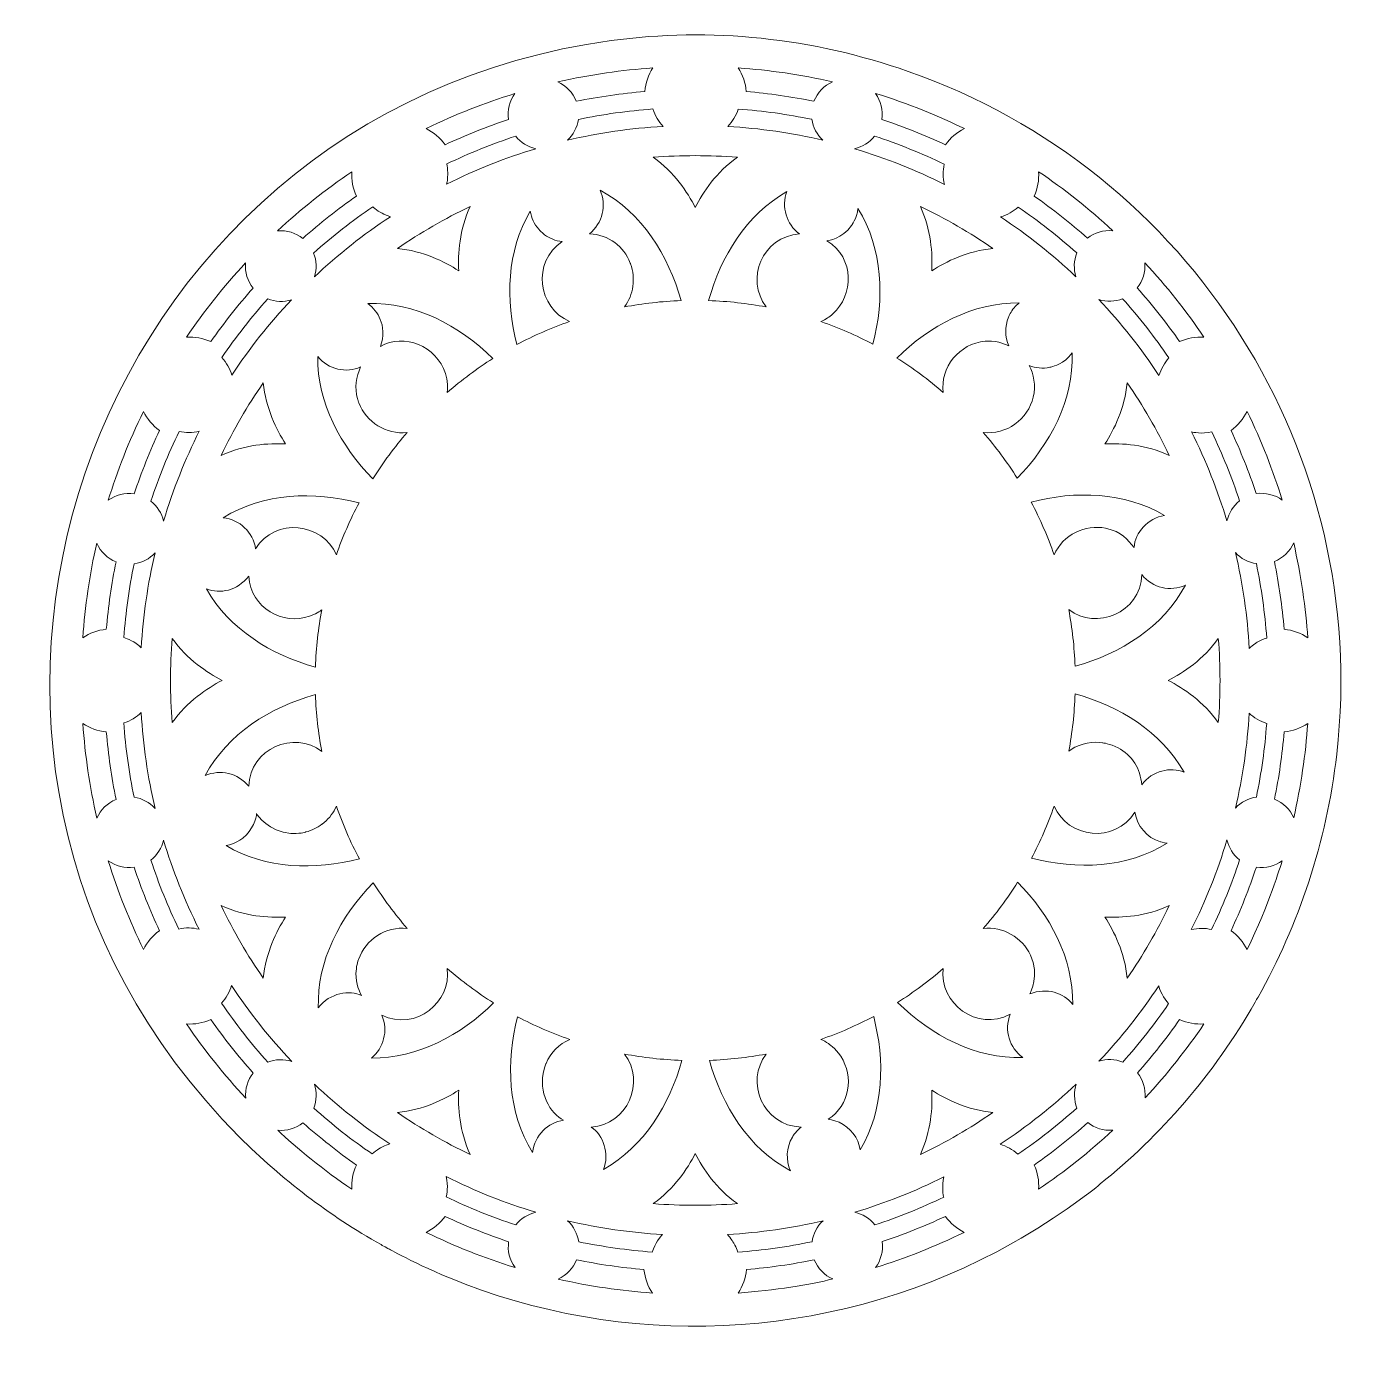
# Model space of a CAD drawing. Header units: inches. Extents: x 45 to 4631, y -57 to 970.
# Drawn here: x 2822 to 3721, y -17 to 869 of the extents above; entities that cross this region are included whole.
import ezdxf

# ---------------------------------------------------------------- set-up
doc = ezdxf.new("R2010")
doc.units = ezdxf.units.IN
doc.header["$MEASUREMENT"] = 0
doc.layers.add('_U+0421_U+043B_U+043E_U+0439 1', color=7, linetype='Continuous')

msp = doc.modelspace()

# ---------------------------------------------------------------- linework, layer by layer
at = {"layer": '_U+0421_U+043B_U+043E_U+0439 1', "color": 1, "lineweight": 9, "true_color": 0xff0000}
for points, knots in [([(3411.19, 839.48), (3411.19, 839.48), (3411.19, 839.48), (3411.19, 839.48), (3347.41, 861.91), (3279.13, 869.25), (3212.44, 860.05), (3212.44, 860.05), (3212.44, 860.05), (3212.44, 860.05), (2860.2, 812.45), (2709.42, 381.09), (2963.88, 126.54), (2992.06, 98.35), (3023.78, 74.09), (3058.52, 54.57), (3058.56, 54.53), (3063.87, 51.61), (3063.92, 51.59), (3063.92, 51.59), (3085.75, 39.28), (3114.75, 28.2), (3114.75, 28.2), (3114.75, 28.2), (3114.75, 28.2), (3232.08, -16.65), (3367.81, -8.37), (3481.15, 55.72), (3481.15, 55.72), (3481.15, 55.72), (3481.15, 55.72), (3481.15, 55.72), (3481.15, 55.72), (3481.15, 55.72), (3511.74, 72.86), (3539.25, 94.21), (3539.75, 95.21), (3580.15, 127.6), (3615.67, 168.19), (3643.36, 216.72), (3643.37, 216.72), (3643.37, 216.73), (3643.37, 216.73), (3643.4, 216.78), (3643.43, 216.84), (3643.46, 216.9), (3644.08, 217.97), (3644.69, 219.05), (3645.3, 220.13), (3672.44, 268.3), (3691.2, 323.69), (3697.95, 382.73), (3697.95, 382.74), (3697.96, 382.76), (3697.96, 382.77), (3697.96, 382.78), (3697.96, 382.78), (3697.96, 382.78), (3720.98, 584.3), (3600.31, 773.54), (3411.19, 839.48)], [0, 0, 0, 0, 1, 1, 1, 2, 2, 2, 3, 3, 3, 4, 4, 4, 5, 5, 5, 6, 6, 6, 7, 7, 7, 8, 8, 8, 9, 9, 9, 10, 10, 10, 11, 11, 11, 12, 12, 12, 13, 13, 13, 14, 14, 14, 15, 15, 15, 16, 16, 16, 17, 17, 17, 18, 18, 18, 19, 19, 19, 20, 20, 20, 20]), ([(3240.39, 841.83), (3237.4, 837.22), (3235.47, 831.85), (3235.02, 826.06), (3219.62, 824.76), (3204.25, 822.55), (3189.19, 819.47), (3186.86, 825.4), (3182.29, 829.94), (3176.75, 832.4), (3199.81, 837.7), (3219.39, 840.21), (3240.39, 841.83)], [0, 0, 0, 0, 1, 1, 1, 2, 2, 2, 3, 3, 3, 4, 4, 4, 4]), ([(3360.62, 832.43), (3355.08, 829.97), (3350.52, 825.43), (3348.19, 819.5), (3333.3, 822.54), (3318.11, 824.72), (3302.9, 826.03), (3302.45, 831.81), (3300.53, 837.18), (3297.54, 841.8), (3318.13, 840.36), (3339.37, 837.31), (3360.62, 832.43)], [0, 0, 0, 0, 1, 1, 1, 2, 2, 2, 3, 3, 3, 4, 4, 4, 4]), ([(3148.09, 824.71), (3144.53, 819.82), (3142.85, 813.62), (3143.79, 807.33), (3129.38, 802.53), (3115.17, 796.87), (3101.4, 790.43), (3098.04, 795.13), (3093.64, 798.73), (3088.72, 801.17), (3109.09, 811.15), (3126.92, 818.01), (3148.09, 824.71)], [0, 0, 0, 0, 1, 1, 1, 2, 2, 2, 3, 3, 3, 4, 4, 4, 4]), ([(3448.82, 801.17), (3443.89, 798.74), (3439.49, 795.13), (3436.12, 790.43), (3422.32, 796.89), (3408.05, 802.57), (3393.59, 807.38), (3394.5, 813.39), (3393.08, 819.57), (3389.32, 824.74), (3410.8, 818.15), (3432.79, 809.18), (3448.82, 801.17)], [0, 0, 0, 0, 1, 1, 1, 2, 2, 2, 3, 3, 3, 4, 4, 4, 4]), ([(3247.26, 802.69), (3225.56, 801.45), (3204.17, 798.35), (3183.22, 793.41), (3187.12, 797.01), (3189.8, 801.92), (3190.6, 807.39), (3206.94, 810.77), (3223.65, 813.1), (3240.36, 814.33), (3240.36, 814.33), (3240.36, 814.33), (3240.36, 814.33), (3241.8, 809.81), (3244.15, 805.95), (3247.26, 802.69)], [0, 0, 0, 0, 1, 1, 1, 2, 2, 2, 3, 3, 3, 4, 4, 4, 5, 5, 5, 5]), ([(3297.54, 814.3), (3314.09, 813.07), (3330.62, 810.76), (3346.78, 807.42), (3347.56, 802.08), (3350.17, 797.13), (3354.17, 793.44), (3333.38, 798.34), (3312.16, 801.42), (3290.63, 802.66), (3293.65, 805.83), (3296.11, 809.79), (3297.54, 814.3)], [0, 0, 0, 0, 1, 1, 1, 2, 2, 2, 3, 3, 3, 4, 4, 4, 4]), ([(3102.38, 764.02), (3102.46, 764.14), (3102.71, 765.54), (3102.73, 765.67), (3102.84, 765.78), (3103.5, 769.92), (3103.07, 774.15), (3103.07, 774.15), (3102.97, 775.49), (3102.52, 777.55), (3117.42, 784.73), (3132.9, 790.97), (3148.61, 796.15), (3151.96, 791.91), (3156.65, 788.93), (3162, 787.72), (3142.06, 781.74), (3122.2, 773.95), (3102.38, 764.02)], [0, 0, 0, 0, 1, 1, 1, 2, 2, 2, 3, 3, 3, 4, 4, 4, 5, 5, 5, 6, 6, 6, 6]), ([(3388.76, 796.2), (3404.65, 790.97), (3420.29, 784.66), (3435.34, 777.39), (3434.3, 772.85), (3434.4, 768.19), (3435.44, 763.87), (3416.73, 773.27), (3396.74, 781.36), (3375.37, 787.77), (3380.64, 788.96), (3385.4, 791.94), (3388.76, 796.2)], [0, 0, 0, 0, 1, 1, 1, 2, 2, 2, 3, 3, 3, 4, 4, 4, 4]), ([(3296.93, 781.99), (3282.87, 772.06), (3273.92, 758.56), (3268.76, 748.53), (3263.61, 758.56), (3254.66, 772.06), (3240.6, 781.99), (3259.39, 783.48), (3278.13, 783.48), (3296.93, 781.99)], [0, 0, 0, 0, 1, 1, 1, 2, 2, 2, 3, 3, 3, 3]), ([(3039.01, 772.36), (3038.67, 766.78), (3039.68, 761.21), (3042.02, 756.08), (3029.57, 747.35), (3017.55, 737.84), (3006.17, 727.74), (3001.51, 731.47), (2995.57, 733.38), (2989.31, 732.81), (3004.64, 747.07), (3021.37, 760.41), (3039.01, 772.36)], [0, 0, 0, 0, 1, 1, 1, 2, 2, 2, 3, 3, 3, 4, 4, 4, 4]), ([(3548.07, 732.92), (3541.87, 733.47), (3535.93, 731.6), (3531.25, 727.84), (3519.9, 737.91), (3507.92, 747.38), (3495.51, 756.08), (3497.85, 761.22), (3498.86, 766.78), (3498.51, 772.37), (3515.6, 760.79), (3532.27, 747.6), (3548.07, 732.92)], [0, 0, 0, 0, 1, 1, 1, 2, 2, 2, 3, 3, 3, 4, 4, 4, 4]), ([(3205.09, 759.97), (3233.11, 744.99), (3250.84, 716.5), (3259.27, 686.14), (3246.44, 685.67), (3233.78, 684.23), (3221.36, 681.91), (3227.6, 690.11), (3228.91, 701.02), (3225.47, 710.67), (3225.47, 710.67), (3225.47, 710.67), (3225.47, 710.67), (3225.47, 710.67), (3225.47, 710.67), (3225.47, 710.67), (3225.47, 710.69), (3225.25, 711.27), (3225.25, 711.27), (3221.03, 722.39), (3211.06, 730.3), (3197.95, 730.77), (3206.89, 737.92), (3209.55, 749.98), (3205.09, 759.97)], [0, 0, 0, 0, 1, 1, 1, 2, 2, 2, 3, 3, 3, 4, 4, 4, 5, 5, 5, 6, 6, 6, 7, 7, 7, 8, 8, 8, 8]), ([(3338.47, 730.73), (3313.53, 728.93), (3302.2, 700.5), (3316.18, 681.9), (3303.58, 684.26), (3290.73, 685.71), (3277.7, 686.15), (3285.84, 715.55), (3302.89, 743.76), (3330.08, 759.1), (3326.29, 748.95), (3329.61, 737.3), (3338.47, 730.73)], [0, 0, 0, 0, 1, 1, 1, 2, 2, 2, 3, 3, 3, 4, 4, 4, 4]), ([(3054.41, 747.71), (3054.41, 747.71), (3054.41, 747.71), (3054.41, 747.71), (3057.35, 745.33), (3060.73, 743.47), (3064.75, 742.29), (3046.74, 730.42), (3029.75, 716.97), (3013.91, 702), (3015.58, 707.18), (3015.42, 712.84), (3013.4, 717.95), (3025.89, 729.1), (3039.18, 739.52), (3052.99, 748.93), (3053.44, 748.52), (3054.02, 748.02), (3054.41, 747.71)], [0, 0, 0, 0, 1, 1, 1, 2, 2, 2, 3, 3, 3, 4, 4, 4, 5, 5, 5, 6, 6, 6, 6]), ([(3118.14, 749.13), (3110.94, 733.52), (3109.95, 717.38), (3110.5, 706.12), (3101.05, 712.21), (3086.62, 719.4), (3069.57, 720.99), (3084.92, 731.61), (3101.16, 741.03), (3118.14, 749.13)], [0, 0, 0, 0, 1, 1, 1, 2, 2, 2, 3, 3, 3, 3]), ([(3373.29, 736.33), (3373.29, 736.33), (3376.85, 740.88), (3377.62, 747.83), (3394.46, 720.74), (3395.42, 687.19), (3387.65, 656.96), (3376.42, 662.91), (3364.77, 667.97), (3352.79, 672.15), (3354.28, 672.78), (3356.08, 673.74), (3357.36, 674.59), (3357.36, 674.59), (3357.36, 674.59), (3357.36, 674.59), (3358.21, 675.14), (3359.74, 676.28), (3360.76, 677.18), (3360.76, 677.18), (3360.76, 677.18), (3360.76, 677.18), (3374.63, 689.51), (3375.83, 714.53), (3356.83, 726.14), (3357.83, 726.39), (3366.94, 727.29), (3373.29, 736.33)], [0, 0, 0, 0, 1, 1, 1, 2, 2, 2, 3, 3, 3, 4, 4, 4, 5, 5, 5, 6, 6, 6, 7, 7, 7, 8, 8, 8, 9, 9, 9, 9]), ([(3427.03, 706.12), (3427.58, 717.38), (3426.58, 733.52), (3419.39, 749.13), (3436.37, 741.03), (3452.61, 731.61), (3467.96, 720.99), (3450.9, 719.4), (3436.47, 712.21), (3427.03, 706.12)], [0, 0, 0, 0, 1, 1, 1, 2, 2, 2, 3, 3, 3, 3]), ([(3484.85, 748.72), (3498.5, 739.39), (3511.65, 729.08), (3524.01, 718.05), (3522.01, 712.96), (3521.84, 707.31), (3523.51, 702.1), (3507.79, 716.95), (3490.94, 730.29), (3473.08, 742.09), (3473.08, 742.09), (3473.08, 742.09), (3473.08, 742.09), (3477.61, 743.46), (3481.53, 745.68), (3484.85, 748.72)], [0, 0, 0, 0, 1, 1, 1, 2, 2, 2, 3, 3, 3, 4, 4, 4, 5, 5, 5, 5]), ([(3179.78, 725.57), (3159.16, 712.08), (3163.53, 681.11), (3184.73, 672.15), (3172.58, 667.91), (3160.77, 662.76), (3149.4, 656.71), (3141.69, 686.57), (3142.6, 719.35), (3158.33, 745.96), (3159.05, 741.62), (3161, 737.34), (3164.01, 733.88), (3164.01, 733.88), (3164.01, 733.88), (3164.01, 733.88), (3165.01, 732.88), (3165.61, 731.97), (3167.94, 730.24), (3167.94, 730.24), (3167.94, 730.24), (3167.94, 730.24), (3171.26, 727.78), (3175.23, 726.14), (3179.78, 725.57)], [0, 0, 0, 0, 1, 1, 1, 2, 2, 2, 3, 3, 3, 4, 4, 4, 5, 5, 5, 6, 6, 6, 7, 7, 7, 8, 8, 8, 8]), ([(2967.84, 711.35), (2967.28, 705.14), (2969.16, 699.18), (2972.92, 694.49), (2962.84, 683.13), (2953.35, 671.13), (2944.65, 658.7), (2939.51, 661.04), (2933.95, 662.05), (2928.38, 661.71), (2940.06, 678.95), (2953.17, 695.55), (2967.84, 711.35)], [0, 0, 0, 0, 1, 1, 1, 2, 2, 2, 3, 3, 3, 4, 4, 4, 4]), ([(3609.16, 661.71), (3603.58, 662.05), (3598.02, 661.04), (3592.88, 658.7), (3584.14, 671.17), (3574.62, 683.21), (3564.5, 694.6), (3568.22, 699.23), (3570.14, 705.16), (3569.58, 711.44), (3584.01, 695.93), (3597.35, 679.14), (3609.16, 661.71)], [0, 0, 0, 0, 1, 1, 1, 2, 2, 2, 3, 3, 3, 4, 4, 4, 4]), ([(2998.67, 686.75), (2983.82, 671.02), (2970.47, 654.17), (2958.68, 636.31), (2957.45, 640.48), (2955.27, 644.57), (2952.04, 648.1), (2961.38, 661.75), (2971.68, 674.89), (2982.72, 687.25), (2987.65, 685.31), (2993.31, 685.02), (2998.67, 686.75)], [0, 0, 0, 0, 1, 1, 1, 2, 2, 2, 3, 3, 3, 4, 4, 4, 4]), ([(3058.06, 655.34), (3060.6, 661.87), (3059.96, 669.53), (3058.01, 673.43), (3058.01, 673.43), (3058.01, 673.43), (3058.01, 673.43), (3056.31, 677.68), (3053.43, 681.46), (3049.68, 684.19), (3081.23, 685.21), (3110.79, 669.59), (3133.41, 647.41), (3122.72, 640.67), (3112.49, 633.07), (3102.79, 624.7), (3103.17, 627.62), (3102.99, 631.07), (3102.88, 631.39), (3102.88, 632.1), (3102.39, 634.91), (3101.58, 637.39), (3095.65, 655.59), (3073.93, 664.86), (3058.06, 655.34)], [0, 0, 0, 0, 1, 1, 1, 2, 2, 2, 3, 3, 3, 4, 4, 4, 5, 5, 5, 6, 6, 6, 7, 7, 7, 8, 8, 8, 8]), ([(3479.5, 677.45), (3479.41, 677.4), (3478.39, 675.15), (3478.35, 675.04), (3475.75, 668.73), (3475.9, 661.86), (3478.49, 655.87), (3477.44, 656.22), (3472.11, 659.29), (3464.1, 659.03), (3463.93, 659.03), (3462.79, 658.96), (3462.69, 658.96), (3445.57, 657.58), (3432.39, 641.26), (3434.72, 624.71), (3424.88, 633.21), (3414.5, 640.9), (3403.64, 647.71), (3425.56, 669.24), (3454.45, 684.94), (3485.42, 684.62), (3483, 682.63), (3480.93, 680.05), (3479.5, 677.45)], [0, 0, 0, 0, 1, 1, 1, 2, 2, 2, 3, 3, 3, 4, 4, 4, 5, 5, 5, 6, 6, 6, 7, 7, 7, 8, 8, 8, 8]), ([(3585.7, 647.79), (3582.69, 644.5), (3580.37, 640.46), (3579.05, 636.01), (3579.05, 636.01), (3579.05, 636.01), (3579.05, 636.01), (3567.18, 654.02), (3553.74, 671.01), (3538.76, 686.85), (3543.96, 685.18), (3549.61, 685.35), (3554.71, 687.36), (3565.87, 674.88), (3576.28, 661.59), (3585.7, 647.79)], [0, 0, 0, 0, 1, 1, 1, 2, 2, 2, 3, 3, 3, 4, 4, 4, 5, 5, 5, 5]), ([(3044.89, 641.72), (3041.71, 635.15), (3040.73, 627.85), (3042.78, 620.45), (3042.78, 620.45), (3043.61, 617.75), (3043.71, 617.65), (3048.64, 604.99), (3061.99, 596.16), (3076.07, 597.97), (3067.57, 588.12), (3059.87, 577.74), (3053.05, 566.88), (3031.53, 588.79), (3015.83, 617.69), (3016.14, 648.66), (3023.3, 640), (3035.25, 637.46), (3044.89, 641.72)], [0, 0, 0, 0, 1, 1, 1, 2, 2, 2, 3, 3, 3, 4, 4, 4, 5, 5, 5, 6, 6, 6, 6]), ([(3520.96, 651.09), (3521.97, 619.53), (3506.35, 589.97), (3484.18, 567.36), (3477.43, 578.05), (3469.84, 588.27), (3461.46, 597.97), (3476.81, 595.95), (3491.5, 606.89), (3494.97, 621.64), (3494.97, 621.64), (3494.97, 621.64), (3494.97, 621.64), (3496.78, 629.22), (3495.25, 637.29), (3492.11, 642.7), (3496.59, 641.02), (3501.08, 640.5), (3505.99, 641.5), (3506, 641.5), (3507.41, 641.82), (3507.41, 641.83), (3508.48, 642.36), (3515.3, 643.43), (3520.96, 651.09)], [0, 0, 0, 0, 1, 1, 1, 2, 2, 2, 3, 3, 3, 4, 4, 4, 5, 5, 5, 6, 6, 6, 7, 7, 7, 8, 8, 8, 8]), ([(2979.77, 631.2), (2981.37, 614.14), (2988.55, 599.71), (2994.64, 590.27), (2983.38, 590.82), (2967.24, 589.82), (2951.63, 582.62), (2959.73, 599.61), (2969.16, 615.84), (2979.77, 631.2)], [0, 0, 0, 0, 1, 1, 1, 2, 2, 2, 3, 3, 3, 3]), ([(3542.89, 590.27), (3548.98, 599.71), (3556.16, 614.14), (3557.76, 631.19), (3568.37, 615.84), (3577.79, 599.6), (3585.89, 582.62), (3570.28, 589.82), (3554.14, 590.81), (3542.89, 590.27)], [0, 0, 0, 0, 1, 1, 1, 2, 2, 2, 3, 3, 3, 3]), ([(2899.55, 611.97), (2902.04, 606.95), (2905.68, 602.61), (2910.29, 599.32), (2903.84, 585.52), (2898.16, 571.28), (2893.36, 556.83), (2887.09, 557.76), (2880.9, 556.07), (2876.02, 552.53), (2881.99, 571.95), (2889.83, 592.11), (2899.55, 611.97)], [0, 0, 0, 0, 1, 1, 1, 2, 2, 2, 3, 3, 3, 4, 4, 4, 4]), ([(3661.47, 552.67), (3656.58, 556.22), (3650.4, 557.91), (3644.12, 556.98), (3639.32, 571.37), (3633.67, 585.57), (3627.24, 599.32), (3631.84, 602.61), (3635.49, 606.95), (3637.97, 611.97), (3647.61, 592.28), (3655.49, 572.1), (3661.47, 552.67)], [0, 0, 0, 0, 1, 1, 1, 2, 2, 2, 3, 3, 3, 4, 4, 4, 4]), ([(2936.9, 598.7), (2927.48, 579.94), (2919.38, 559.93), (2912.99, 538.59), (2911.79, 543.88), (2908.82, 548.65), (2904.54, 552.03), (2909.77, 567.91), (2916.09, 583.55), (2923.36, 598.59), (2927.82, 597.58), (2932.39, 597.62), (2936.9, 598.7)], [0, 0, 0, 0, 1, 1, 1, 2, 2, 2, 3, 3, 3, 4, 4, 4, 4]), ([(3614.33, 598.26), (3621.51, 583.36), (3627.76, 567.88), (3632.94, 552.17), (3628.66, 548.79), (3625.69, 544.02), (3624.5, 538.73), (3618.43, 558.94), (3610.6, 578.79), (3600.78, 598.38), (3601.78, 598.04), (3607.75, 596.77), (3614.33, 598.26)], [0, 0, 0, 0, 1, 1, 1, 2, 2, 2, 3, 3, 3, 4, 4, 4, 4]), ([(2974.62, 520.07), (2972.92, 531.23), (2963.91, 539.68), (2952.93, 540.86), (2980.03, 557.7), (3013.58, 558.66), (3043.8, 550.88), (3037.86, 539.66), (3032.8, 528), (3028.62, 516.02), (3028.62, 516.02), (3028.62, 516.02), (3028.62, 516.02), (3019.5, 537.56), (2987.61, 541.54), (2974.62, 520.07)], [0, 0, 0, 0, 1, 1, 1, 2, 2, 2, 3, 3, 3, 4, 4, 4, 5, 5, 5, 5]), ([(3582.74, 542.44), (3571.44, 540.61), (3563.16, 530.95), (3562.33, 520.98), (3558.03, 526.14), (3554.33, 531.7), (3543.23, 533.85), (3529.89, 536.5), (3514.66, 529.73), (3508.9, 516.05), (3504.66, 528.2), (3499.52, 540.01), (3493.46, 551.38), (3522.92, 558.99), (3555.9, 558.33), (3582.74, 542.44)], [0, 0, 0, 0, 1, 1, 1, 2, 2, 2, 3, 3, 3, 4, 4, 4, 5, 5, 5, 5]), ([(2868.32, 523.83), (2870.94, 517.93), (2875.61, 513.65), (2881.23, 511.44), (2878.2, 496.59), (2876.01, 481.44), (2874.71, 466.26), (2868.92, 465.7), (2863.55, 463.69), (2858.95, 460.61), (2860.38, 481.21), (2863.5, 502.8), (2868.32, 523.83)], [0, 0, 0, 0, 1, 1, 1, 2, 2, 2, 3, 3, 3, 4, 4, 4, 4]), ([(3678.57, 460.61), (3673.98, 463.69), (3668.61, 465.7), (3662.82, 466.26), (3661.51, 481.49), (3659.31, 496.69), (3656.27, 511.58), (3662.18, 513.92), (3666.71, 518.48), (3669.16, 524.01), (3674.09, 502.55), (3677.34, 479.88), (3678.57, 460.61)], [0, 0, 0, 0, 1, 1, 1, 2, 2, 2, 3, 3, 3, 4, 4, 4, 4]), ([(2886.43, 460.79), (2887.66, 477.33), (2889.97, 493.86), (2893.31, 510.02), (2898.56, 510.78), (2903.55, 513.32), (2907.32, 517.4), (2902.43, 496.61), (2899.34, 475.4), (2898.1, 453.86), (2893.4, 458.35), (2889.15, 459.76), (2886.43, 460.79)], [0, 0, 0, 0, 1, 1, 1, 2, 2, 2, 3, 3, 3, 4, 4, 4, 4]), ([(3644.18, 510.18), (3647.56, 493.84), (3649.91, 477.13), (3651.13, 460.41), (3646.02, 458.8), (3644.12, 456.99), (3643.12, 456.49), (3643.12, 456.49), (3643.12, 456.49), (3643.12, 456.49), (3642.02, 455.73), (3640.58, 454.57), (3639.45, 453.5), (3638.22, 475.23), (3635.11, 496.63), (3630.16, 517.59), (3633.83, 513.61), (3638.79, 510.97), (3644.18, 510.18)], [0, 0, 0, 0, 1, 1, 1, 2, 2, 2, 3, 3, 3, 4, 4, 4, 5, 5, 5, 6, 6, 6, 6]), ([(2970.04, 501.71), (2971.59, 480.24), (2992.79, 468.86), (3010.68, 474.98), (3010.68, 474.98), (3010.68, 474.98), (3010.68, 474.98), (3014.3, 476.22), (3018.01, 478.49), (3018.85, 479.33), (3016.49, 466.76), (3015.06, 453.94), (3014.61, 440.94), (2985.22, 449.08), (2957, 466.12), (2941.66, 493.32), (2951.17, 489.74), (2961.89, 491.93), (2970.04, 501.71)], [0, 0, 0, 0, 1, 1, 1, 2, 2, 2, 3, 3, 3, 4, 4, 4, 5, 5, 5, 6, 6, 6, 6]), ([(3596.73, 495.68), (3581.75, 467.65), (3553.27, 449.93), (3522.9, 441.49), (3522.43, 454.32), (3521, 466.98), (3518.67, 479.4), (3536.94, 465.53), (3566.61, 476.81), (3567.53, 502.81), (3574.79, 493.74), (3586.78, 491.29), (3596.73, 495.68)], [0, 0, 0, 0, 1, 1, 1, 2, 2, 2, 3, 3, 3, 4, 4, 4, 4]), ([(2952.23, 432), (2942.2, 426.85), (2928.7, 417.9), (2918.78, 403.83), (2917.28, 422.62), (2917.28, 441.37), (2918.78, 460.17), (2928.7, 446.1), (2942.2, 437.15), (2952.23, 432)], [0, 0, 0, 0, 1, 1, 1, 2, 2, 2, 3, 3, 3, 3]), ([(3585.29, 432), (3595.33, 437.15), (3608.83, 446.1), (3618.75, 460.17), (3620.25, 441.38), (3620.25, 422.63), (3618.75, 403.83), (3608.83, 417.9), (3595.33, 426.85), (3585.29, 432)], [0, 0, 0, 0, 1, 1, 1, 2, 2, 2, 3, 3, 3, 3]), ([(3567.49, 362.29), (3566.72, 372.93), (3560.98, 381.96), (3551.62, 386.92), (3546.35, 389.72), (3541.28, 390.31), (3541.28, 390.31), (3535.4, 391.42), (3527.01, 390.23), (3520.24, 385.75), (3520.2, 385.73), (3518.68, 384.7), (3518.68, 384.65), (3521.03, 397.23), (3522.47, 410.06), (3522.92, 423.06), (3552.31, 414.92), (3580.53, 397.88), (3595.86, 370.68), (3586.88, 374.27), (3574.57, 371.83), (3567.49, 362.29)], [0, 0, 0, 0, 1, 1, 1, 2, 2, 2, 3, 3, 3, 4, 4, 4, 5, 5, 5, 6, 6, 6, 7, 7, 7, 7]), ([(2940.8, 368.33), (2955.78, 396.36), (2984.27, 414.08), (3014.63, 422.51), (3015.1, 409.68), (3016.53, 397.02), (3018.86, 384.6), (3000.29, 398.72), (2970.91, 386.85), (2969.99, 361.19), (2962.8, 370.19), (2950.76, 372.75), (2940.8, 368.33)], [0, 0, 0, 0, 1, 1, 1, 2, 2, 2, 3, 3, 3, 4, 4, 4, 4]), ([(2893.32, 353.85), (2889.95, 370.17), (2887.61, 386.88), (2886.39, 403.58), (2890.89, 405), (2894.98, 407.51), (2898.08, 410.5), (2899.31, 388.79), (2902.41, 367.41), (2907.35, 346.46), (2903.65, 350.47), (2898.68, 353.08), (2893.32, 353.85)], [0, 0, 0, 0, 1, 1, 1, 2, 2, 2, 3, 3, 3, 4, 4, 4, 4]), ([(3651.11, 403.21), (3649.88, 386.67), (3647.57, 370.14), (3644.23, 353.99), (3638.88, 353.22), (3633.91, 350.61), (3630.2, 346.6), (3635.1, 367.39), (3638.18, 388.6), (3639.43, 410.14), (3639.43, 410.14), (3639.43, 410.14), (3639.43, 410.14), (3642.35, 407.27), (3646.59, 404.64), (3651.11, 403.21)], [0, 0, 0, 0, 1, 1, 1, 2, 2, 2, 3, 3, 3, 4, 4, 4, 5, 5, 5, 5]), ([(2858.96, 403.3), (2863.56, 400.22), (2868.92, 398.21), (2874.71, 397.65), (2876.02, 382.45), (2878.21, 367.28), (2881.24, 352.41), (2875.32, 350.07), (2870.82, 345.49), (2868.37, 339.95), (2863.43, 361.37), (2860.58, 381.45), (2858.96, 403.3)], [0, 0, 0, 0, 1, 1, 1, 2, 2, 2, 3, 3, 3, 4, 4, 4, 4]), ([(3669.2, 340.1), (3666.74, 345.64), (3662.23, 350.22), (3656.32, 352.56), (3659.33, 367.38), (3661.52, 382.5), (3662.82, 397.65), (3668.61, 398.21), (3673.97, 400.22), (3678.57, 403.3), (3677.15, 382.8), (3674.03, 361.18), (3669.2, 340.1)], [0, 0, 0, 0, 1, 1, 1, 2, 2, 2, 3, 3, 3, 4, 4, 4, 4]), ([(2954.8, 321.57), (2955.03, 321.6), (2960.73, 322.34), (2966.03, 326.54), (2966.03, 326.54), (2966.03, 326.54), (2966.03, 326.54), (2966.03, 326.54), (2966.03, 326.54), (2966.03, 326.54), (2972.9, 331.97), (2975.2, 340.14), (2975.2, 343.02), (2975.76, 342.01), (2983.39, 330.56), (2998.23, 329.65), (3003.01, 329.36), (3008.08, 330.43), (3008.3, 330.66), (3012.11, 331.67), (3015.77, 333.42), (3018.97, 335.78), (3018.97, 335.78), (3020.1, 336.68), (3020.39, 336.92), (3024.11, 340.02), (3026.83, 343.76), (3028.62, 347.97), (3032.85, 335.82), (3038, 324), (3044.06, 312.63), (3014.21, 304.93), (2981.43, 305.83), (2954.8, 321.57)], [0, 0, 0, 0, 1, 1, 1, 2, 2, 2, 3, 3, 3, 4, 4, 4, 5, 5, 5, 6, 6, 6, 7, 7, 7, 8, 8, 8, 9, 9, 9, 10, 10, 10, 11, 11, 11, 11]), ([(3562.91, 343.95), (3564.32, 334.63), (3570.92, 326.89), (3580, 324.08), (3580, 324.08), (3581.89, 323.44), (3584.59, 323.14), (3557.52, 306.32), (3524.03, 305.32), (3493.72, 313.12), (3499.67, 324.34), (3504.73, 336), (3508.91, 347.98), (3518, 326.55), (3549.36, 322.31), (3562.91, 343.95)], [0, 0, 0, 0, 1, 1, 1, 2, 2, 2, 3, 3, 3, 4, 4, 4, 5, 5, 5, 5]), ([(2923.16, 265.74), (2915.99, 280.63), (2909.75, 296.1), (2904.56, 311.82), (2908.86, 315.19), (2911.84, 319.97), (2913.03, 325.27), (2919.12, 304.98), (2926.97, 285.13), (2936.75, 265.62), (2932.48, 266.65), (2927.76, 266.77), (2923.16, 265.74)], [0, 0, 0, 0, 1, 1, 1, 2, 2, 2, 3, 3, 3, 4, 4, 4, 4]), ([(3600.64, 265.32), (3610.12, 284.2), (3618.18, 304.21), (3624.54, 325.41), (3625.73, 320.11), (3628.72, 315.33), (3633.01, 311.95), (3627.78, 296.08), (3621.47, 280.45), (3614.21, 265.41), (3609.77, 266.41), (3605.32, 266.42), (3600.64, 265.32)], [0, 0, 0, 0, 1, 1, 1, 2, 2, 2, 3, 3, 3, 4, 4, 4, 4]), ([(2876.04, 311.36), (2880.89, 307.82), (2887, 306.09), (2893.38, 307.02), (2898.18, 292.6), (2903.85, 278.37), (2910.29, 264.6), (2905.7, 261.32), (2902.06, 256.99), (2899.58, 251.99), (2890.28, 270.97), (2882.26, 291.15), (2876.04, 311.36)], [0, 0, 0, 0, 1, 1, 1, 2, 2, 2, 3, 3, 3, 4, 4, 4, 4]), ([(3637.95, 251.99), (3635.46, 257), (3631.83, 261.32), (3627.24, 264.6), (3633.7, 278.42), (3639.38, 292.69), (3644.19, 307.16), (3650.5, 306.23), (3656.57, 307.86), (3661.51, 311.45), (3660.04, 307.04), (3653.01, 282.73), (3637.95, 251.99)], [0, 0, 0, 0, 1, 1, 1, 2, 2, 2, 3, 3, 3, 4, 4, 4, 4]), ([(3492.64, 222.28), (3493.13, 223.5), (3499.35, 234.92), (3493.04, 248.24), (3487.53, 259.94), (3474.77, 267.69), (3461.44, 266.01), (3469.95, 275.86), (3477.65, 286.25), (3484.47, 297.12), (3506, 275.21), (3521.7, 246.3), (3521.38, 215.34), (3515.05, 223.04), (3504.07, 226.85), (3492.64, 222.28)], [0, 0, 0, 0, 1, 1, 1, 2, 2, 2, 3, 3, 3, 4, 4, 4, 5, 5, 5, 5]), ([(3053.35, 296.64), (3060.1, 285.95), (3067.69, 275.73), (3076.07, 266.03), (3061.62, 267.89), (3048.16, 258.56), (3043.48, 245.44), (3043.48, 245.44), (3043.48, 245.44), (3043.48, 245.44), (3042.98, 244.44), (3041.84, 240.12), (3041.77, 236.07), (3041.65, 228.78), (3044.53, 223.13), (3044.53, 223.13), (3044.9, 222.3), (3045.27, 221.57), (3045.42, 221.3), (3037.86, 225.08), (3024.2, 223.32), (3016.57, 212.92), (3015.55, 244.47), (3031.17, 274.03), (3053.35, 296.64)], [0, 0, 0, 0, 1, 1, 1, 2, 2, 2, 3, 3, 3, 4, 4, 4, 5, 5, 5, 6, 6, 6, 7, 7, 7, 8, 8, 8, 8]), ([(2994.64, 273.73), (2988.55, 264.29), (2981.37, 249.86), (2979.77, 232.8), (2969.16, 248.16), (2959.73, 264.39), (2951.63, 281.38), (2967.24, 274.18), (2983.39, 273.18), (2994.64, 273.73)], [0, 0, 0, 0, 1, 1, 1, 2, 2, 2, 3, 3, 3, 3]), ([(3557.76, 232.8), (3556.16, 249.86), (3548.98, 264.29), (3542.89, 273.73), (3554.14, 273.19), (3570.29, 274.18), (3585.9, 281.38), (3577.79, 264.4), (3568.37, 248.16), (3557.76, 232.8)], [0, 0, 0, 0, 1, 1, 1, 2, 2, 2, 3, 3, 3, 3]), ([(3059.04, 208.13), (3082.02, 196.91), (3105.82, 217.2), (3102.81, 239.29), (3112.65, 230.8), (3123.03, 223.11), (3133.88, 216.29), (3111.97, 194.76), (3083.07, 179.07), (3052.11, 179.38), (3060.12, 185.97), (3063.58, 197.63), (3059.04, 208.13)], [0, 0, 0, 0, 1, 1, 1, 2, 2, 2, 3, 3, 3, 4, 4, 4, 4]), ([(3479.47, 208.67), (3475.29, 197.99), (3479.05, 186.25), (3487.85, 179.81), (3456.3, 178.79), (3426.75, 194.41), (3404.12, 216.59), (3414.81, 223.33), (3425.02, 230.92), (3434.72, 239.29), (3431.75, 215.97), (3457.26, 196.88), (3479.47, 208.67)], [0, 0, 0, 0, 1, 1, 1, 2, 2, 2, 3, 3, 3, 4, 4, 4, 4]), ([(2951.8, 216.17), (2954.83, 219.47), (2957.16, 223.53), (2958.47, 227.99), (2970.34, 209.98), (2983.79, 192.99), (2998.76, 177.15), (2993.54, 178.83), (2987.86, 178.65), (2982.76, 176.62), (2971.61, 189.1), (2961.21, 202.38), (2951.8, 216.17)], [0, 0, 0, 0, 1, 1, 1, 2, 2, 2, 3, 3, 3, 4, 4, 4, 4]), ([(3538.86, 177.25), (3553.71, 192.98), (3567.06, 209.83), (3578.85, 227.69), (3579.41, 225.17), (3582.29, 219.09), (3585.52, 215.86), (3576.19, 202.22), (3565.9, 189.08), (3554.87, 176.73), (3549.72, 178.77), (3544.04, 178.92), (3538.86, 177.25)], [0, 0, 0, 0, 1, 1, 1, 2, 2, 2, 3, 3, 3, 4, 4, 4, 4]), ([(3159.9, 116.18), (3143.07, 143.28), (3142.11, 176.81), (3149.88, 207.04), (3161.11, 201.09), (3172.77, 196.03), (3184.76, 191.85), (3177.55, 188.82), (3172, 183), (3168.97, 175.84), (3168.97, 175.84), (3168.31, 174.39), (3167.65, 172.03), (3163.2, 156.19), (3171.95, 142.23), (3180.69, 137.86), (3170.33, 136.38), (3161.28, 127.98), (3159.9, 116.18)], [0, 0, 0, 0, 1, 1, 1, 2, 2, 2, 3, 3, 3, 4, 4, 4, 5, 5, 5, 6, 6, 6, 6]), ([(3357.74, 138.43), (3372.07, 147.99), (3375.16, 166.61), (3366.07, 180.64), (3366.07, 180.64), (3366.07, 180.64), (3366.07, 180.64), (3362.42, 186.26), (3357.88, 189.09), (3357.88, 189.09), (3357.88, 189.09), (3357.88, 189.09), (3357.88, 189.09), (3356.16, 190.27), (3354.63, 191.09), (3352.81, 191.86), (3364.96, 196.1), (3376.77, 201.24), (3388.14, 207.3), (3395.75, 177.85), (3395.07, 144.88), (3379.2, 118.04), (3377.9, 126.01), (3372.64, 133.03), (3364.98, 136.44), (3361.19, 138.13), (3357.74, 138.43), (3357.74, 138.43)], [0, 0, 0, 0, 1, 1, 1, 2, 2, 2, 3, 3, 3, 4, 4, 4, 5, 5, 5, 6, 6, 6, 7, 7, 7, 8, 8, 8, 9, 9, 9, 9]), ([(2928.43, 202.2), (2933.99, 201.87), (2939.53, 202.88), (2944.64, 205.21), (2953.38, 192.76), (2962.88, 180.74), (2972.99, 169.35), (2969.32, 164.76), (2967.38, 158.85), (2967.95, 152.53), (2953.6, 168.13), (2940.85, 183.87), (2928.43, 202.2)], [0, 0, 0, 0, 1, 1, 1, 2, 2, 2, 3, 3, 3, 4, 4, 4, 4]), ([(3569.69, 152.69), (3570.24, 158.9), (3568.35, 164.82), (3564.64, 169.47), (3574.71, 180.82), (3584.18, 192.8), (3592.88, 205.21), (3598, 202.88), (3603.54, 201.87), (3609.1, 202.2), (3597.67, 185.33), (3584.48, 168.61), (3569.69, 152.69)], [0, 0, 0, 0, 1, 1, 1, 2, 2, 2, 3, 3, 3, 4, 4, 4, 4]), ([(3199.07, 133.26), (3223.48, 134.79), (3235.7, 163.28), (3221.41, 182.09), (3221.41, 182.09), (3221.41, 182.09), (3221.41, 182.09), (3233.99, 179.73), (3246.82, 178.29), (3259.82, 177.84), (3251.69, 148.45), (3234.64, 120.23), (3207.44, 104.9), (3211.41, 115.48), (3207.4, 127.71), (3199.07, 133.26)], [0, 0, 0, 0, 1, 1, 1, 2, 2, 2, 3, 3, 3, 4, 4, 4, 5, 5, 5, 5]), ([(3336.64, 130.46), (3335.4, 129.09), (3334.3, 127.44), (3334.3, 127.44), (3334.3, 127.44), (3334.08, 127.09), (3333.72, 126.48), (3329.57, 119.36), (3329.33, 111.05), (3332.44, 104.03), (3304.42, 119.01), (3286.69, 147.5), (3278.25, 177.87), (3291.09, 178.33), (3303.75, 179.77), (3316.17, 182.09), (3302.18, 163.62), (3313.78, 134.15), (3339.57, 133.23), (3338.6, 132.45), (3337.49, 131.4), (3336.64, 130.46)], [0, 0, 0, 0, 1, 1, 1, 2, 2, 2, 3, 3, 3, 4, 4, 4, 5, 5, 5, 6, 6, 6, 7, 7, 7, 7]), ([(3059.86, 120.14), (3059.44, 120.14), (3055.48, 117.87), (3052.62, 115.24), (3038.98, 124.57), (3025.84, 134.86), (3013.49, 145.89), (3015.53, 151.03), (3015.69, 156.71), (3014.02, 161.9), (3029.74, 147.05), (3046.59, 133.71), (3064.46, 121.91), (3062.82, 121.43), (3061.21, 120.79), (3059.86, 120.14)], [0, 0, 0, 0, 1, 1, 1, 2, 2, 2, 3, 3, 3, 4, 4, 4, 5, 5, 5, 5]), ([(3472.77, 121.71), (3490.79, 133.58), (3507.77, 147.03), (3523.62, 162), (3521.99, 156.93), (3522.06, 151.24), (3524.15, 145.99), (3511.67, 134.84), (3498.39, 124.44), (3484.6, 115.03), (3481.15, 118.2), (3477.04, 120.45), (3472.77, 121.71)], [0, 0, 0, 0, 1, 1, 1, 2, 2, 2, 3, 3, 3, 4, 4, 4, 4]), ([(3110.5, 157.88), (3109.95, 146.62), (3110.94, 130.48), (3118.14, 114.87), (3101.16, 122.97), (3084.92, 132.39), (3069.57, 143), (3086.63, 144.6), (3101.06, 151.79), (3110.5, 157.88)], [0, 0, 0, 0, 1, 1, 1, 2, 2, 2, 3, 3, 3, 3]), ([(3419.39, 114.87), (3426.58, 130.48), (3427.58, 146.62), (3427.03, 157.88), (3436.47, 151.79), (3450.9, 144.6), (3467.96, 143.01), (3452.61, 132.39), (3436.37, 122.97), (3419.39, 114.87)], [0, 0, 0, 0, 1, 1, 1, 2, 2, 2, 3, 3, 3, 3]), ([(2989.41, 131.08), (2995.61, 130.52), (3001.55, 132.39), (3006.23, 136.12), (3017.59, 126.03), (3029.59, 116.55), (3042.02, 107.84), (3039.65, 102.62), (3038.71, 97.06), (3039.03, 91.62), (3020.77, 103.92), (3001.36, 119.74), (2989.41, 131.08)], [0, 0, 0, 0, 1, 1, 1, 2, 2, 2, 3, 3, 3, 4, 4, 4, 4]), ([(3498.52, 91.64), (3498.85, 97.19), (3497.84, 102.73), (3495.51, 107.84), (3507.98, 116.58), (3520.02, 126.1), (3531.41, 136.23), (3536.01, 132.55), (3541.93, 130.62), (3548.21, 131.19), (3532.68, 116.75), (3515.87, 103.39), (3498.52, 91.64)], [0, 0, 0, 0, 1, 1, 1, 2, 2, 2, 3, 3, 3, 4, 4, 4, 4]), ([(3268.76, 115.47), (3273.92, 105.44), (3282.87, 91.94), (3296.93, 82.02), (3278.14, 80.52), (3259.39, 80.52), (3240.6, 82.02), (3254.66, 91.94), (3263.61, 105.44), (3268.76, 115.47)], [0, 0, 0, 0, 1, 1, 1, 2, 2, 2, 3, 3, 3, 3]), ([(3148.7, 67.73), (3132.83, 72.97), (3117.2, 79.27), (3102.17, 86.53), (3102.67, 88.03), (3103.58, 93.89), (3102.09, 100.12), (3121.43, 90.41), (3141.44, 82.44), (3162.12, 76.24), (3156.89, 75.05), (3152.1, 72.08), (3148.7, 67.73)], [0, 0, 0, 0, 1, 1, 1, 2, 2, 2, 3, 3, 3, 4, 4, 4, 4]), ([(3435.14, 99.98), (3433.64, 93.78), (3434.57, 86.83), (3435.03, 86.38), (3420.14, 79.2), (3404.67, 72.96), (3388.97, 67.78), (3385.59, 72.08), (3380.8, 75.07), (3375.49, 76.27), (3395.7, 82.33), (3415.55, 90.16), (3435.14, 99.98)], [0, 0, 0, 0, 1, 1, 1, 2, 2, 2, 3, 3, 3, 4, 4, 4, 4]), ([(3088.8, 62.79), (3093.69, 65.23), (3098.06, 68.82), (3101.4, 73.48), (3115.21, 67.03), (3129.46, 61.35), (3143.92, 56.54), (3143.06, 50.63), (3144.42, 44.48), (3148.2, 39.27), (3127.57, 45.62), (3107.79, 53.5), (3088.8, 62.79)], [0, 0, 0, 0, 1, 1, 1, 2, 2, 2, 3, 3, 3, 4, 4, 4, 4]), ([(3389.44, 39.29), (3392.98, 44.17), (3394.66, 50.33), (3393.75, 56.59), (3408.16, 61.39), (3422.37, 67.05), (3436.12, 73.48), (3439.47, 68.82), (3443.83, 65.23), (3448.72, 62.8), (3429.39, 53.33), (3409.18, 45.36), (3389.44, 39.29)], [0, 0, 0, 0, 1, 1, 1, 2, 2, 2, 3, 3, 3, 4, 4, 4, 4]), ([(3239.96, 49.62), (3223.43, 50.85), (3206.91, 53.16), (3190.76, 56.49), (3189.99, 61.86), (3187.38, 66.85), (3183.36, 70.56), (3204.15, 65.66), (3225.37, 62.58), (3246.9, 61.34), (3245.55, 60.15), (3241.8, 55.49), (3239.96, 49.62)], [0, 0, 0, 0, 1, 1, 1, 2, 2, 2, 3, 3, 3, 4, 4, 4, 4]), ([(3290.26, 61.32), (3311.97, 62.55), (3333.35, 65.65), (3354.3, 70.59), (3350.28, 66.87), (3347.68, 61.88), (3346.91, 56.52), (3330.59, 53.15), (3313.89, 50.81), (3297.19, 49.59), (3297.19, 50.59), (3294.74, 55.43), (3293.47, 57.33), (3293.47, 57.33), (3293.47, 57.33), (3293.47, 57.33), (3292.36, 58.97), (3291.29, 60.23), (3290.26, 61.32)], [0, 0, 0, 0, 1, 1, 1, 2, 2, 2, 3, 3, 3, 4, 4, 4, 5, 5, 5, 6, 6, 6, 6]), ([(3176.94, 31.56), (3182.74, 34.14), (3187.05, 38.75), (3189.3, 44.42), (3204.15, 41.39), (3219.29, 39.21), (3234.46, 37.9), (3235.02, 32.13), (3237.02, 26.78), (3240.08, 22.19), (3219.21, 23.66), (3198.22, 26.67), (3176.94, 31.56)], [0, 0, 0, 0, 1, 1, 1, 2, 2, 2, 3, 3, 3, 4, 4, 4, 4]), ([(3297.45, 22.2), (3300.51, 26.78), (3302.51, 32.13), (3303.07, 37.9), (3318.29, 39.21), (3333.49, 41.41), (3348.38, 44.45), (3350.73, 38.55), (3355.29, 34.05), (3360.81, 31.6), (3346.65, 28.06), (3321.33, 23.85), (3297.45, 22.2)], [0, 0, 0, 0, 1, 1, 1, 2, 2, 2, 3, 3, 3, 4, 4, 4, 4])]:
    msp.add_open_spline(points, degree=3, knots=knots, dxfattribs=at)

doc.saveas('drawing.dxf')
